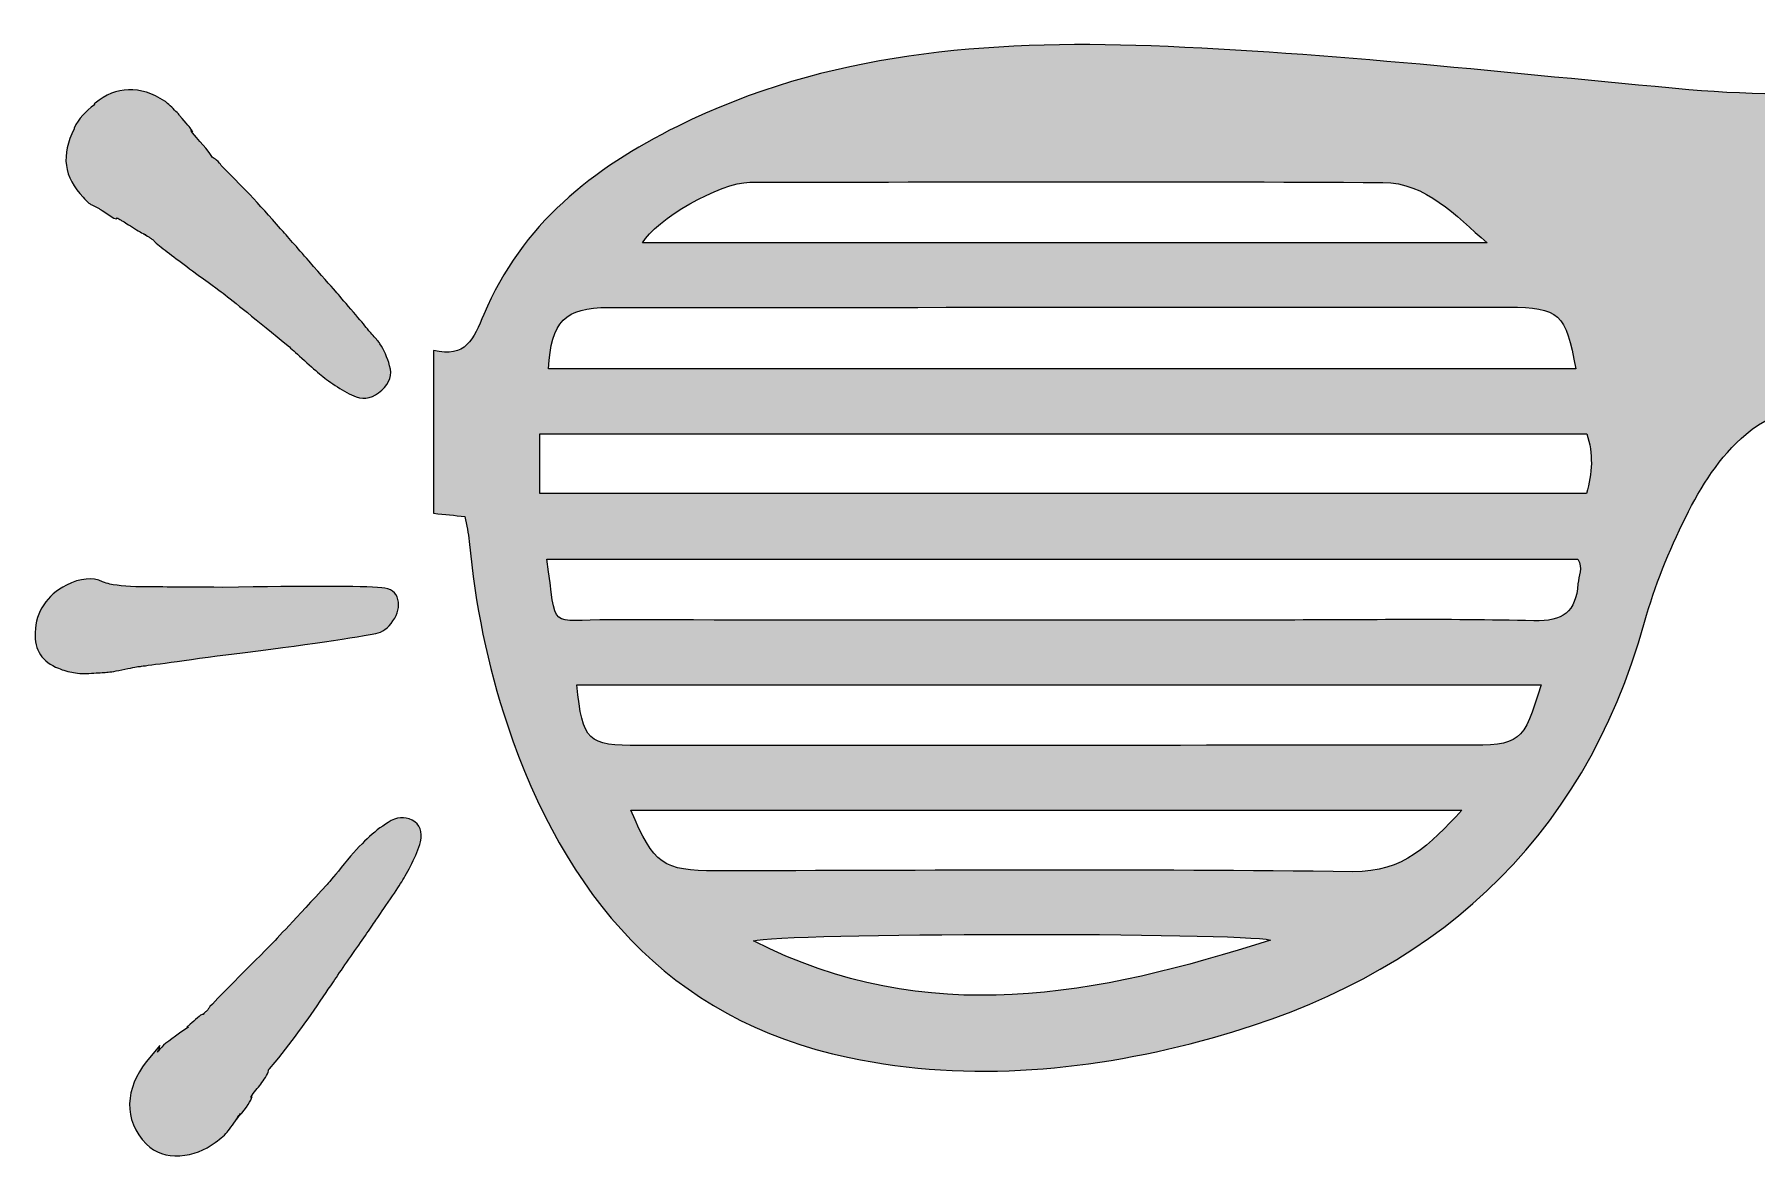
# Model space of a CAD drawing. Header units: inches. Extents: x 178 to 902, y -1017 to -53.
# Drawn here: x 251.3 to 533.2, y -1017.3 to -833.5 of the extents above; entities that cross this region are included whole.
import ezdxf

# ---------------------------------------------------------------- set-up
doc = ezdxf.new("R2010")
doc.units = ezdxf.units.IN
doc.header["$MEASUREMENT"] = 0
doc.layers.add('Layer 1', color=7, linetype='Continuous')

# ---------------------------------------------------------------- blocks, each defined once
blk = doc.blocks.new('block 4')
at = {"layer": 'Layer 1', "true_color": 0x2b568d}
h = blk.add_hatch(color=167, dxfattribs=at)
h.dxf.hatch_style = 2
edge = h.paths.add_edge_path()
edge.add_spline(control_points=[(262.48, -923.16), (262.89, -923.33), (263.29, -923.46), (263.69, -923.53), (265.1, -923.83), (267.14, -923.99), (269.82, -924.01), (270.02, -924), (274.13, -924.02), (282.16, -924.08), (296.12, -923.85), (304.79, -923.86), (308.18, -924.13), (309.67, -924.23), (310.55, -924.87), (310.83, -926.04), (311.11, -927.21), (310.84, -928.39), (310.02, -929.58), (309.21, -930.78), (308.27, -931.46), (307.19, -931.63), (302.59, -932.53), (293.95, -933.75), (281.27, -935.29), (273.02, -936.43), (268.81, -937.01), (268.61, -937.02), (268.31, -937.04), (267.48, -937.2), (266.11, -937.49), (264.74, -937.78), (263.76, -937.94), (263.17, -937.98), (262.58, -938.02), (261.74, -938.08), (260.66, -938.15), (259.57, -938.22), (258.6, -938.19), (257.75, -938.04), (256.9, -937.9), (256.06, -937.66), (255.25, -937.32), (252.61, -936.31), (251.34, -934.36), (251.44, -931.48), (251.61, -928), (253.32, -925.41), (256.57, -923.7), (258.87, -922.56), (260.85, -922.38), (262.48, -923.16)], knot_values=[0, 0, 0, 0, 1, 1, 1, 2, 2, 2, 3, 3, 3, 4, 4, 4, 5, 5, 5, 6, 6, 6, 7, 7, 7, 8, 8, 8, 9, 9, 9, 10, 10, 10, 11, 11, 11, 12, 12, 12, 13, 13, 13, 14, 14, 14, 15, 15, 15, 16, 16, 16, 17, 17, 17, 17], degree=3, periodic=1)
edge = h.paths.add_edge_path()
edge.add_spline(control_points=[(300.93, -891.25), (299.89, -890.57), (299.01, -889.94), (298.28, -889.34), (297.54, -888.75), (296.62, -887.94), (295.51, -886.93), (294.41, -885.91), (293.59, -885.17), (293.06, -884.71), (287.51, -880.13), (283.9, -877.2), (282.22, -875.92), (281.49, -875.37), (279.83, -874.15), (277.22, -872.24), (274.62, -870.33), (272.63, -868.83), (271.27, -867.73), (271.17, -867.64), (271.06, -867.52), (270.95, -867.38), (270.84, -867.24), (270.71, -867.13), (270.56, -867.04), (270.4, -866.95), (270.27, -866.86), (270.17, -866.76), (270.06, -866.67), (269.75, -866.49), (269.24, -866.23), (269.24, -866.23), (269.55, -866.36), (269.55, -866.36), (269.03, -866.1), (268.31, -865.68), (267.38, -865.09), (266.45, -864.51), (265.83, -864.13), (265.52, -863.95), (265.21, -863.78), (265, -863.64), (264.9, -863.55), (264.9, -863.55), (264.76, -863.71), (264.76, -863.71), (264.76, -863.71), (264.31, -863.59), (264.31, -863.59), (264.31, -863.59), (262.44, -862.38), (262.44, -862.38), (262.14, -862.2), (261.93, -862.06), (261.82, -861.97), (261.82, -861.97), (260.75, -861.45), (260.75, -861.45), (260.34, -861.28), (259.87, -860.86), (259.33, -860.2), (256.14, -856.95), (255.64, -853.22), (257.84, -849.01), (257.84, -849.01), (257.83, -848.86), (257.83, -848.86), (258.61, -847.32), (259.72, -846.06), (261.14, -845.07), (261.14, -845.07), (261.13, -844.92), (261.13, -844.92), (261.13, -844.92), (261.27, -844.77), (261.27, -844.77), (264.75, -841.96), (268.56, -841.85), (272.69, -844.45), (272.8, -844.54), (273.01, -844.73), (273.32, -845), (273.64, -845.28), (273.96, -845.58), (274.28, -845.91), (274.6, -846.23), (274.81, -846.44), (274.91, -846.53), (275.02, -846.63), (275.07, -846.72), (275.08, -846.82), (276.26, -848.13), (276.9, -848.88), (277.01, -849.07), (276.92, -849.07), (276.98, -849.27), (277.2, -849.65), (279.02, -851.71), (280.1, -853.02), (280.44, -853.6), (280.44, -853.6), (280.6, -853.73), (280.6, -853.73), (280.8, -853.82), (281.06, -854.03), (281.38, -854.35), (281.7, -854.68), (281.91, -854.93), (282.02, -855.12), (284.89, -857.91), (288.09, -861.31), (291.62, -865.34), (292.7, -866.55), (294.25, -868.33), (296.29, -870.67), (298.33, -873.02), (299.78, -874.65), (300.63, -875.59), (301.17, -876.24), (302, -877.23), (303.13, -878.54), (304.26, -879.85), (305.09, -880.84), (305.63, -881.5), (305.85, -881.78), (306.22, -882.22), (306.76, -882.83), (307.3, -883.44), (307.68, -883.89), (307.89, -884.17), (308.55, -885.22), (309.08, -886.42), (309.47, -887.78), (309.96, -889.23), (309.53, -890.58), (308.18, -891.8), (306.82, -893.03), (305.44, -893.4), (304.01, -892.9), (303, -892.47), (301.97, -891.92), (300.93, -891.25)], knot_values=[0, 0, 0, 0, 1, 1, 1, 2, 2, 2, 3, 3, 3, 4, 4, 4, 5, 5, 5, 6, 6, 6, 7, 7, 7, 8, 8, 8, 9, 9, 9, 10, 10, 10, 11, 11, 11, 12, 12, 12, 13, 13, 13, 14, 14, 14, 15, 15, 15, 16, 16, 16, 17, 17, 17, 18, 18, 18, 19, 19, 19, 20, 20, 20, 21, 21, 21, 22, 22, 22, 23, 23, 23, 24, 24, 24, 25, 25, 25, 26, 26, 26, 27, 27, 27, 28, 28, 28, 29, 29, 29, 30, 30, 30, 31, 31, 31, 32, 32, 32, 33, 33, 33, 34, 34, 34, 35, 35, 35, 36, 36, 36, 37, 37, 37, 38, 38, 38, 39, 39, 39, 40, 40, 40, 41, 41, 41, 42, 42, 42, 43, 43, 43, 44, 44, 44, 45, 45, 45, 46, 46, 46, 47, 47, 47, 47], degree=3, periodic=1)
edge = h.paths.add_edge_path()
edge.add_spline(control_points=[(271.47, -1000.15), (271.38, -1000.26), (271.61, -999.99), (272.17, -999.36), (272.91, -998.62), (274.37, -997.53), (276.56, -996.09), (276.56, -996.09), (276.26, -996.11), (276.26, -996.11), (276.26, -996.11), (276.82, -995.63), (276.82, -995.63), (277.2, -995.31), (277.59, -994.96), (278.01, -994.59), (278.44, -994.21), (278.7, -994.02), (278.79, -994.02), (278.79, -994.02), (278.94, -994.01), (278.94, -994.01), (278.94, -994.01), (279.08, -993.85), (279.08, -993.85), (279.17, -993.74), (279.29, -993.64), (279.43, -993.53), (279.57, -993.42), (279.69, -993.29), (279.78, -993.13), (279.87, -992.98), (279.96, -992.85), (280.05, -992.74), (282.18, -990.52), (285.47, -987.18), (289.93, -982.72), (290.95, -981.66), (294.05, -978.33), (299.23, -972.74), (299.69, -972.21), (300.63, -971.08), (302.05, -969.35), (303.47, -967.62), (304.71, -966.25), (305.79, -965.24), (306.86, -964.23), (308.01, -963.33), (309.25, -962.56), (310.58, -961.68), (311.88, -961.56), (313.17, -962.22), (314.45, -962.88), (314.9, -964.06), (314.52, -965.77), (314.2, -966.88), (313.73, -968.05), (313.12, -969.28), (312.51, -970.51), (311.95, -971.52), (311.46, -972.29), (310.97, -973.07), (310.22, -974.18), (309.23, -975.64), (308.24, -977.09), (307.56, -978.08), (307.2, -978.6), (306.3, -979.94), (304.94, -981.92), (303.13, -984.51), (301.32, -987.11), (299.97, -989.09), (299.07, -990.43), (296.55, -994.27), (293.78, -998.07), (290.76, -1001.84), (290.76, -1001.84), (289.79, -1002.94), (289.79, -1002.94), (289.79, -1002.94), (289.65, -1003.1), (289.65, -1003.1), (289.65, -1003.1), (289.66, -1003.25), (289.66, -1003.25), (289.59, -1003.55), (289.41, -1003.91), (289.14, -1004.32), (288.87, -1004.74), (288.62, -1005.1), (288.4, -1005.41), (288.17, -1005.72), (287.9, -1006.07), (287.57, -1006.43), (287.25, -1006.8), (287, -1007.14), (286.82, -1007.45), (286.82, -1007.45), (286.83, -1007.6), (286.83, -1007.6), (286.83, -1007.6), (286.97, -1007.44), (286.97, -1007.44), (286.82, -1008.14), (286.1, -1009.23), (284.81, -1010.7), (284.81, -1010.7), (284.4, -1011.18), (284.4, -1011.18), (284.4, -1011.18), (285.08, -1010.24), (285.08, -1010.24), (285.08, -1010.24), (284.94, -1010.4), (284.94, -1010.4), (284.94, -1010.4), (284.8, -1010.56), (284.8, -1010.56), (284.62, -1010.87), (284.36, -1011.28), (283.99, -1011.8), (283.63, -1012.32), (283.31, -1012.74), (283.04, -1013.05), (282.58, -1013.68), (281.88, -1014.32), (280.93, -1014.98), (279.24, -1016.28), (277.3, -1017), (275.13, -1017.15), (272.96, -1017.29), (271.14, -1016.67), (269.66, -1015.28), (267.74, -1013.23), (266.82, -1011.01), (266.91, -1008.63), (267, -1006.24), (267.92, -1003.95), (269.65, -1001.76), (269.65, -1001.76), (271.85, -999.08), (271.85, -999.08), (271.85, -999.08), (271.74, -999.69), (271.74, -999.69), (271.57, -1000.09), (271.48, -1000.25), (271.47, -1000.15)], knot_values=[0, 0, 0, 0, 1, 1, 1, 2, 2, 2, 3, 3, 3, 4, 4, 4, 5, 5, 5, 6, 6, 6, 7, 7, 7, 8, 8, 8, 9, 9, 9, 10, 10, 10, 11, 11, 11, 12, 12, 12, 13, 13, 13, 14, 14, 14, 15, 15, 15, 16, 16, 16, 17, 17, 17, 18, 18, 18, 19, 19, 19, 20, 20, 20, 21, 21, 21, 22, 22, 22, 23, 23, 23, 24, 24, 24, 25, 25, 25, 26, 26, 26, 27, 27, 27, 28, 28, 28, 29, 29, 29, 30, 30, 30, 31, 31, 31, 32, 32, 32, 33, 33, 33, 34, 34, 34, 35, 35, 35, 36, 36, 36, 37, 37, 37, 38, 38, 38, 39, 39, 39, 40, 40, 40, 41, 41, 41, 42, 42, 42, 43, 43, 43, 44, 44, 44, 45, 45, 45, 46, 46, 46, 47, 47, 47, 48, 48, 48, 49, 49, 49, 49], degree=3, periodic=1)
h.paths.add_polyline_path([(277.02, -849.22), (277.01, -849.07), (277.19, -849.5)])
at = {"layer": 'Layer 1', "lineweight": 0}
blk.add_lwpolyline([(277.02, -849.22), (277.01, -849.07), (277.19, -849.5), (277.02, -849.22)], dxfattribs=at)
for points, knots in [([(300.93, -891.25), (299.89, -890.57), (299.01, -889.94), (298.28, -889.34), (297.54, -888.75), (296.62, -887.94), (295.51, -886.93), (294.41, -885.91), (293.59, -885.17), (293.06, -884.71), (287.51, -880.13), (283.9, -877.2), (282.22, -875.92), (281.49, -875.37), (279.83, -874.15), (277.22, -872.24), (274.62, -870.33), (272.63, -868.83), (271.27, -867.73), (271.17, -867.64), (271.06, -867.52), (270.95, -867.38), (270.84, -867.24), (270.71, -867.13), (270.56, -867.04), (270.4, -866.95), (270.27, -866.86), (270.17, -866.76), (270.06, -866.67), (269.75, -866.49), (269.24, -866.23), (269.24, -866.23), (269.55, -866.36), (269.55, -866.36), (269.03, -866.1), (268.31, -865.68), (267.38, -865.09), (266.45, -864.51), (265.83, -864.13), (265.52, -863.95), (265.21, -863.78), (265, -863.64), (264.9, -863.55), (264.9, -863.55), (264.76, -863.71), (264.76, -863.71), (264.76, -863.71), (264.31, -863.59), (264.31, -863.59), (264.31, -863.59), (262.44, -862.38), (262.44, -862.38), (262.14, -862.2), (261.93, -862.06), (261.82, -861.97), (261.82, -861.97), (260.75, -861.45), (260.75, -861.45), (260.34, -861.28), (259.87, -860.86), (259.33, -860.2), (256.14, -856.95), (255.64, -853.22), (257.84, -849.01), (257.84, -849.01), (257.83, -848.86), (257.83, -848.86), (258.61, -847.32), (259.72, -846.06), (261.14, -845.07), (261.14, -845.07), (261.13, -844.92), (261.13, -844.92), (261.13, -844.92), (261.27, -844.77), (261.27, -844.77), (264.75, -841.96), (268.56, -841.85), (272.69, -844.45), (272.8, -844.54), (273.01, -844.73), (273.32, -845), (273.64, -845.28), (273.96, -845.58), (274.28, -845.91), (274.6, -846.23), (274.81, -846.44), (274.91, -846.53), (275.02, -846.63), (275.07, -846.72), (275.08, -846.82), (276.26, -848.13), (276.9, -848.88), (277.01, -849.07), (276.92, -849.07), (276.98, -849.27), (277.2, -849.65), (279.02, -851.71), (280.1, -853.02), (280.44, -853.6), (280.44, -853.6), (280.6, -853.73), (280.6, -853.73), (280.8, -853.82), (281.06, -854.03), (281.38, -854.35), (281.7, -854.68), (281.91, -854.93), (282.02, -855.12), (284.89, -857.91), (288.09, -861.31), (291.62, -865.34), (292.7, -866.55), (294.25, -868.33), (296.29, -870.67), (298.33, -873.02), (299.78, -874.65), (300.63, -875.59), (301.17, -876.24), (302, -877.23), (303.13, -878.54), (304.26, -879.85), (305.09, -880.84), (305.63, -881.5), (305.85, -881.78), (306.22, -882.22), (306.76, -882.83), (307.3, -883.44), (307.68, -883.89), (307.89, -884.17), (308.55, -885.22), (309.08, -886.42), (309.47, -887.78), (309.96, -889.23), (309.53, -890.58), (308.18, -891.8), (306.82, -893.03), (305.44, -893.4), (304.01, -892.9), (303, -892.47), (301.97, -891.92), (300.93, -891.25)], [0, 0, 0, 0, 1, 1, 1, 2, 2, 2, 3, 3, 3, 4, 4, 4, 5, 5, 5, 6, 6, 6, 7, 7, 7, 8, 8, 8, 9, 9, 9, 10, 10, 10, 11, 11, 11, 12, 12, 12, 13, 13, 13, 14, 14, 14, 15, 15, 15, 16, 16, 16, 17, 17, 17, 18, 18, 18, 19, 19, 19, 20, 20, 20, 21, 21, 21, 22, 22, 22, 23, 23, 23, 24, 24, 24, 25, 25, 25, 26, 26, 26, 27, 27, 27, 28, 28, 28, 29, 29, 29, 30, 30, 30, 31, 31, 31, 32, 32, 32, 33, 33, 33, 34, 34, 34, 35, 35, 35, 36, 36, 36, 37, 37, 37, 38, 38, 38, 39, 39, 39, 40, 40, 40, 41, 41, 41, 42, 42, 42, 43, 43, 43, 44, 44, 44, 45, 45, 45, 46, 46, 46, 47, 47, 47, 47]), ([(262.48, -923.16), (262.89, -923.33), (263.29, -923.46), (263.69, -923.53), (265.1, -923.83), (267.14, -923.99), (269.82, -924.01), (270.02, -924), (274.13, -924.02), (282.16, -924.08), (296.12, -923.85), (304.79, -923.86), (308.18, -924.13), (309.67, -924.23), (310.55, -924.87), (310.83, -926.04), (311.11, -927.21), (310.84, -928.39), (310.02, -929.58), (309.21, -930.78), (308.27, -931.46), (307.19, -931.63), (302.59, -932.53), (293.95, -933.75), (281.27, -935.29), (273.02, -936.43), (268.81, -937.01), (268.61, -937.02), (268.31, -937.04), (267.48, -937.2), (266.11, -937.49), (264.74, -937.78), (263.76, -937.94), (263.17, -937.98), (262.58, -938.02), (261.74, -938.08), (260.66, -938.15), (259.57, -938.22), (258.6, -938.19), (257.75, -938.04), (256.9, -937.9), (256.06, -937.66), (255.25, -937.32), (252.61, -936.31), (251.34, -934.36), (251.44, -931.48), (251.61, -928), (253.32, -925.41), (256.57, -923.7), (258.87, -922.56), (260.85, -922.38), (262.48, -923.16)], [0, 0, 0, 0, 1, 1, 1, 2, 2, 2, 3, 3, 3, 4, 4, 4, 5, 5, 5, 6, 6, 6, 7, 7, 7, 8, 8, 8, 9, 9, 9, 10, 10, 10, 11, 11, 11, 12, 12, 12, 13, 13, 13, 14, 14, 14, 15, 15, 15, 16, 16, 16, 17, 17, 17, 17]), ([(271.47, -1000.15), (271.38, -1000.26), (271.61, -999.99), (272.17, -999.36), (272.91, -998.62), (274.37, -997.53), (276.56, -996.09), (276.56, -996.09), (276.26, -996.11), (276.26, -996.11), (276.26, -996.11), (276.82, -995.63), (276.82, -995.63), (277.2, -995.31), (277.59, -994.96), (278.01, -994.59), (278.44, -994.21), (278.7, -994.02), (278.79, -994.02), (278.79, -994.02), (278.94, -994.01), (278.94, -994.01), (278.94, -994.01), (279.08, -993.85), (279.08, -993.85), (279.17, -993.74), (279.29, -993.64), (279.43, -993.53), (279.57, -993.42), (279.69, -993.29), (279.78, -993.13), (279.87, -992.98), (279.96, -992.85), (280.05, -992.74), (282.18, -990.52), (285.47, -987.18), (289.93, -982.72), (290.95, -981.66), (294.05, -978.33), (299.23, -972.74), (299.69, -972.21), (300.63, -971.08), (302.05, -969.35), (303.47, -967.62), (304.71, -966.25), (305.79, -965.24), (306.86, -964.23), (308.01, -963.33), (309.25, -962.56), (310.58, -961.68), (311.88, -961.56), (313.17, -962.22), (314.45, -962.88), (314.9, -964.06), (314.52, -965.77), (314.2, -966.88), (313.73, -968.05), (313.12, -969.28), (312.51, -970.51), (311.95, -971.52), (311.46, -972.29), (310.97, -973.07), (310.22, -974.18), (309.23, -975.64), (308.24, -977.09), (307.56, -978.08), (307.2, -978.6), (306.3, -979.94), (304.94, -981.92), (303.13, -984.51), (301.32, -987.11), (299.97, -989.09), (299.07, -990.43), (296.55, -994.27), (293.78, -998.07), (290.76, -1001.84), (290.76, -1001.84), (289.79, -1002.94), (289.79, -1002.94), (289.79, -1002.94), (289.65, -1003.1), (289.65, -1003.1), (289.65, -1003.1), (289.66, -1003.25), (289.66, -1003.25), (289.59, -1003.55), (289.41, -1003.91), (289.14, -1004.32), (288.87, -1004.74), (288.62, -1005.1), (288.4, -1005.41), (288.17, -1005.72), (287.9, -1006.07), (287.57, -1006.43), (287.25, -1006.8), (287, -1007.14), (286.82, -1007.45), (286.82, -1007.45), (286.83, -1007.6), (286.83, -1007.6), (286.83, -1007.6), (286.97, -1007.44), (286.97, -1007.44), (286.82, -1008.14), (286.1, -1009.23), (284.81, -1010.7), (284.81, -1010.7), (284.4, -1011.18), (284.4, -1011.18), (284.4, -1011.18), (285.08, -1010.24), (285.08, -1010.24), (285.08, -1010.24), (284.94, -1010.4), (284.94, -1010.4), (284.94, -1010.4), (284.8, -1010.56), (284.8, -1010.56), (284.62, -1010.87), (284.36, -1011.28), (283.99, -1011.8), (283.63, -1012.32), (283.31, -1012.74), (283.04, -1013.05), (282.58, -1013.68), (281.88, -1014.32), (280.93, -1014.98), (279.24, -1016.28), (277.3, -1017), (275.13, -1017.15), (272.96, -1017.29), (271.14, -1016.67), (269.66, -1015.28), (267.74, -1013.23), (266.82, -1011.01), (266.91, -1008.63), (267, -1006.24), (267.92, -1003.95), (269.65, -1001.76), (269.65, -1001.76), (271.85, -999.08), (271.85, -999.08), (271.85, -999.08), (271.74, -999.69), (271.74, -999.69), (271.57, -1000.09), (271.48, -1000.25), (271.47, -1000.15)], [0, 0, 0, 0, 1, 1, 1, 2, 2, 2, 3, 3, 3, 4, 4, 4, 5, 5, 5, 6, 6, 6, 7, 7, 7, 8, 8, 8, 9, 9, 9, 10, 10, 10, 11, 11, 11, 12, 12, 12, 13, 13, 13, 14, 14, 14, 15, 15, 15, 16, 16, 16, 17, 17, 17, 18, 18, 18, 19, 19, 19, 20, 20, 20, 21, 21, 21, 22, 22, 22, 23, 23, 23, 24, 24, 24, 25, 25, 25, 26, 26, 26, 27, 27, 27, 28, 28, 28, 29, 29, 29, 30, 30, 30, 31, 31, 31, 32, 32, 32, 33, 33, 33, 34, 34, 34, 35, 35, 35, 36, 36, 36, 37, 37, 37, 38, 38, 38, 39, 39, 39, 40, 40, 40, 41, 41, 41, 42, 42, 42, 43, 43, 43, 44, 44, 44, 45, 45, 45, 46, 46, 46, 47, 47, 47, 48, 48, 48, 49, 49, 49, 49])]:
    blk.add_open_spline(points, degree=3, knots=knots, dxfattribs=at)
blk = doc.blocks.new('block 10')
at = {"layer": 'Layer 1', "true_color": 0xd21b30}
h = blk.add_hatch(color=242, dxfattribs=at)
h.dxf.hatch_style = 2
edge = h.paths.add_edge_path()
edge.add_spline(control_points=[(321.8, -912.47), (320.05, -912.29), (318.54, -912.14), (316.64, -911.94), (316.64, -903.2), (316.64, -894.42), (316.64, -885.27), (321.93, -886.59), (323.21, -883.39), (324.89, -879.38), (331.02, -864.71), (342.75, -855.43), (356.57, -848.58), (381.07, -836.43), (407.3, -834.43), (434.11, -835.42), (463.56, -836.52), (492.8, -839.94), (522.11, -842.58), (544.29, -844.58), (566.19, -841.79), (588.16, -839.77), (618.15, -837.02), (648.14, -833.53), (678.32, -836.13), (696.56, -837.71), (714, -842.44), (729.9, -851.86), (742.13, -859.11), (752.16, -868.52), (756.71, -882.42), (758.12, -886.75), (761.56, -884.38), (764.05, -885.86), (764.05, -894.34), (764.05, -902.99), (764.05, -911.86), (762.14, -912.04), (760.49, -912.2), (758.57, -912.39), (757.17, -924.87), (755.19, -937.16), (750.91, -948.94), (741.96, -973.53), (727.04, -992.23), (700.83, -999.84), (659.2, -1011.93), (604.49, -994.12), (579.82, -960.4), (573.39, -951.61), (568.96, -941.85), (566.03, -931.37), (563.72, -923.11), (560.59, -915.17), (556.18, -907.78), (554.06, -904.24), (551.68, -900.89), (548.31, -898.41), (542.58, -894.18), (536.86, -894.36), (531.47, -898.98), (527.1, -902.72), (524.12, -907.5), (521.6, -912.59), (518.85, -918.12), (516.53, -923.84), (514.87, -929.76), (504.63, -966.34), (479.85, -987.92), (444.14, -997.84), (424.65, -1003.25), (404.62, -1005.27), (384.69, -1001.08), (354.82, -994.8), (338.1, -974.28), (328.74, -946.61), (325.44, -936.86), (323.47, -926.79), (322.49, -916.54), (322.37, -915.2), (322.05, -913.89), (321.8, -912.47)], knot_values=[0, 0, 0, 0, 1, 1, 1, 2, 2, 2, 3, 3, 3, 4, 4, 4, 5, 5, 5, 6, 6, 6, 7, 7, 7, 8, 8, 8, 9, 9, 9, 10, 10, 10, 11, 11, 11, 12, 12, 12, 13, 13, 13, 14, 14, 14, 15, 15, 15, 16, 16, 16, 17, 17, 17, 18, 18, 18, 19, 19, 19, 20, 20, 20, 21, 21, 21, 22, 22, 22, 23, 23, 23, 24, 24, 24, 25, 25, 25, 26, 26, 26, 27, 27, 27, 27], degree=3, periodic=1)
edge = h.paths.add_edge_path()
edge.add_spline(control_points=[(746.17, -908.72), (746.91, -905.16), (747.02, -902.19), (746.63, -899.11), (689.05, -899.11), (631.84, -899.11), (574.52, -899.11), (574.31, -902.51), (574.09, -905.52), (574.76, -908.72), (631.97, -908.72), (688.89, -908.72), (746.17, -908.72)], knot_values=[0, 0, 0, 0, 1, 1, 1, 2, 2, 2, 3, 3, 3, 4, 4, 4, 4], degree=3, periodic=1)
edge = h.paths.add_edge_path()
edge.add_spline(control_points=[(334.06, -898.91), (334.06, -902.45), (334.06, -905.46), (334.06, -908.71), (391.38, -908.71), (448.32, -908.71), (505.34, -908.71), (506.31, -905.37), (506.52, -902.23), (505.39, -898.91), (448.3, -898.91), (391.34, -898.91), (334.06, -898.91)], knot_values=[0, 0, 0, 0, 1, 1, 1, 2, 2, 2, 3, 3, 3, 4, 4, 4, 4], degree=3, periodic=1)
edge = h.paths.add_edge_path()
edge.add_spline(control_points=[(335.22, -919.45), (336.9, -931.53), (335.17, -929.36), (345.71, -929.39), (381.67, -929.49), (417.63, -929.43), (453.59, -929.43), (467.97, -929.43), (482.36, -929.19), (496.74, -929.56), (501.55, -929.68), (503.62, -928.06), (503.97, -923.52), (504.06, -922.21), (504.85, -920.94), (503.93, -919.45), (447.88, -919.45), (391.76, -919.45), (335.22, -919.45)], knot_values=[0, 0, 0, 0, 1, 1, 1, 2, 2, 2, 3, 3, 3, 4, 4, 4, 5, 5, 5, 6, 6, 6, 6], degree=3, periodic=1)
edge = h.paths.add_edge_path()
edge.add_spline(control_points=[(743.35, -929.43), (744.6, -925.99), (745.27, -922.92), (744.91, -919.64), (688.51, -919.64), (632.36, -919.64), (576.17, -919.64), (577.04, -929.43), (577.04, -929.43), (586.39, -929.43), (636.69, -929.43), (687, -929.43), (737.3, -929.43), (739.33, -929.43), (741.36, -929.43), (743.35, -929.43)], knot_values=[0, 0, 0, 0, 1, 1, 1, 2, 2, 2, 3, 3, 3, 4, 4, 4, 5, 5, 5, 5], degree=3, periodic=1)
edge = h.paths.add_edge_path()
edge.add_spline(control_points=[(503.59, -888.29), (502.01, -879.22), (500.9, -878.2), (492.56, -878.2), (443.48, -878.2), (394.4, -878.22), (345.31, -878.24), (338.13, -878.24), (335.9, -880.48), (335.48, -888.29), (391.39, -888.29), (447.29, -888.29), (503.59, -888.29)], knot_values=[0, 0, 0, 0, 1, 1, 1, 2, 2, 2, 3, 3, 3, 4, 4, 4, 4], degree=3, periodic=1)
edge = h.paths.add_edge_path()
edge.add_spline(control_points=[(745.44, -888.2), (743.23, -878.8), (742.49, -878.19), (733.58, -878.19), (685.13, -878.21), (636.69, -878.23), (588.25, -878.23), (579.23, -878.22), (578.7, -878.63), (576.83, -888.2), (632.96, -888.2), (689.03, -888.2), (745.44, -888.2)], knot_values=[0, 0, 0, 0, 1, 1, 1, 2, 2, 2, 3, 3, 3, 4, 4, 4, 4], degree=3, periodic=1)
edge = h.paths.add_edge_path()
edge.add_spline(control_points=[(340.11, -940.04), (341.08, -949.33), (341.77, -949.98), (350.38, -949.98), (395.36, -949.96), (440.34, -949.95), (485.32, -949.93), (494.59, -949.93), (494.98, -949.63), (497.94, -940.04), (445.28, -940.04), (392.7, -940.04), (340.11, -940.04)], knot_values=[0, 0, 0, 0, 1, 1, 1, 2, 2, 2, 3, 3, 3, 4, 4, 4, 4], degree=3, periodic=1)
edge = h.paths.add_edge_path()
edge.add_spline(control_points=[(582.54, -939.98), (584.78, -948.84), (586.16, -949.98), (594.46, -949.98), (639.63, -949.97), (684.8, -949.95), (729.97, -949.93), (738.59, -949.93), (739.06, -949.49), (740.51, -939.98), (687.85, -939.98), (635.22, -939.98), (582.54, -939.98)], knot_values=[0, 0, 0, 0, 1, 1, 1, 2, 2, 2, 3, 3, 3, 4, 4, 4, 4], degree=3, periodic=1)
edge = h.paths.add_edge_path()
edge.add_spline(control_points=[(484.93, -960.59), (439.11, -960.59), (394.1, -960.59), (348.96, -960.59), (352.72, -969.46), (354.2, -970.49), (362.91, -970.49), (397.65, -970.47), (432.39, -970.18), (467.13, -970.64), (475.42, -970.75), (479.67, -966.24), (484.93, -960.59)], knot_values=[0, 0, 0, 0, 1, 1, 1, 2, 2, 2, 3, 3, 3, 4, 4, 4, 4], degree=3, periodic=1)
edge = h.paths.add_edge_path()
edge.add_spline(control_points=[(731.67, -960.67), (686.3, -960.67), (641.35, -960.67), (595.73, -960.67), (601.06, -966.9), (605.99, -970.87), (614.58, -970.72), (648.61, -970.14), (682.65, -970.17), (716.67, -970.66), (724.49, -970.77), (728.8, -968.03), (731.67, -960.67)], knot_values=[0, 0, 0, 0, 1, 1, 1, 2, 2, 2, 3, 3, 3, 4, 4, 4, 4], degree=3, periodic=1)
edge = h.paths.add_edge_path()
edge.add_spline(control_points=[(489.1, -867.67), (483.91, -863.12), (479.09, -857.81), (472.04, -857.77), (437.5, -857.58), (402.97, -857.68), (368.43, -857.74), (363.52, -857.75), (352.96, -863.88), (350.85, -867.67), (396.91, -867.67), (443, -867.67), (489.1, -867.67)], knot_values=[0, 0, 0, 0, 1, 1, 1, 2, 2, 2, 3, 3, 3, 4, 4, 4, 4], degree=3, periodic=1)
edge = h.paths.add_edge_path()
edge.add_spline(control_points=[(729.63, -867.7), (724.04, -862.98), (718.79, -857.71), (711.02, -857.71), (677.63, -857.68), (644.23, -857.8), (610.84, -857.65), (602.42, -857.61), (596.96, -862.71), (591.19, -867.7), (637.34, -867.7), (683.48, -867.7), (729.63, -867.7)], knot_values=[0, 0, 0, 0, 1, 1, 1, 2, 2, 2, 3, 3, 3, 4, 4, 4, 4], degree=3, periodic=1)
edge = h.paths.add_edge_path()
edge.add_spline(control_points=[(711.46, -982.5), (711.41, -982.04), (711.37, -981.58), (711.32, -981.12), (683.16, -981.12), (655, -981.12), (626.84, -981.12), (655.03, -990.93), (683.22, -996.61), (711.46, -982.5)], knot_values=[0, 0, 0, 0, 1, 1, 1, 2, 2, 2, 3, 3, 3, 3], degree=3, periodic=1)
edge = h.paths.add_edge_path()
edge.add_spline(control_points=[(369.02, -981.96), (397.31, -996.51), (425.48, -990.91), (453.64, -981.83), (448.36, -980.54), (373.28, -980.61), (369.02, -981.96)], knot_values=[0, 0, 0, 0, 1, 1, 1, 2, 2, 2, 2], degree=3, periodic=1)
at = {"layer": 'Layer 1', "lineweight": 0}
for points, knots in [([(321.8, -912.47), (320.05, -912.29), (318.54, -912.14), (316.64, -911.94), (316.64, -903.2), (316.64, -894.42), (316.64, -885.27), (321.93, -886.59), (323.21, -883.39), (324.89, -879.38), (331.02, -864.71), (342.75, -855.43), (356.57, -848.58), (381.07, -836.43), (407.3, -834.43), (434.11, -835.42), (463.56, -836.52), (492.8, -839.94), (522.11, -842.58), (544.29, -844.58), (566.19, -841.79), (588.16, -839.77), (618.15, -837.02), (648.14, -833.53), (678.32, -836.13), (696.56, -837.71), (714, -842.44), (729.9, -851.86), (742.13, -859.11), (752.16, -868.52), (756.71, -882.42), (758.12, -886.75), (761.56, -884.38), (764.05, -885.86), (764.05, -894.34), (764.05, -902.99), (764.05, -911.86), (762.14, -912.04), (760.49, -912.2), (758.57, -912.39), (757.17, -924.87), (755.19, -937.16), (750.91, -948.94), (741.96, -973.53), (727.04, -992.23), (700.83, -999.84), (659.2, -1011.93), (604.49, -994.12), (579.82, -960.4), (573.39, -951.61), (568.96, -941.85), (566.03, -931.37), (563.72, -923.11), (560.59, -915.17), (556.18, -907.78), (554.06, -904.24), (551.68, -900.89), (548.31, -898.41), (542.58, -894.18), (536.86, -894.36), (531.47, -898.98), (527.1, -902.72), (524.12, -907.5), (521.6, -912.59), (518.85, -918.12), (516.53, -923.84), (514.87, -929.76), (504.63, -966.34), (479.85, -987.92), (444.14, -997.84), (424.65, -1003.25), (404.62, -1005.27), (384.69, -1001.08), (354.82, -994.8), (338.1, -974.28), (328.74, -946.61), (325.44, -936.86), (323.47, -926.79), (322.49, -916.54), (322.37, -915.2), (322.05, -913.89), (321.8, -912.47)], [0, 0, 0, 0, 1, 1, 1, 2, 2, 2, 3, 3, 3, 4, 4, 4, 5, 5, 5, 6, 6, 6, 7, 7, 7, 8, 8, 8, 9, 9, 9, 10, 10, 10, 11, 11, 11, 12, 12, 12, 13, 13, 13, 14, 14, 14, 15, 15, 15, 16, 16, 16, 17, 17, 17, 18, 18, 18, 19, 19, 19, 20, 20, 20, 21, 21, 21, 22, 22, 22, 23, 23, 23, 24, 24, 24, 25, 25, 25, 26, 26, 26, 27, 27, 27, 27]), ([(489.1, -867.67), (483.91, -863.12), (479.09, -857.81), (472.04, -857.77), (437.5, -857.58), (402.97, -857.68), (368.43, -857.74), (363.52, -857.75), (352.96, -863.88), (350.85, -867.67), (396.91, -867.67), (443, -867.67), (489.1, -867.67)], [0, 0, 0, 0, 1, 1, 1, 2, 2, 2, 3, 3, 3, 4, 4, 4, 4]), ([(503.59, -888.29), (502.01, -879.22), (500.9, -878.2), (492.56, -878.2), (443.48, -878.2), (394.4, -878.22), (345.31, -878.24), (338.13, -878.24), (335.9, -880.48), (335.48, -888.29), (391.39, -888.29), (447.29, -888.29), (503.59, -888.29)], [0, 0, 0, 0, 1, 1, 1, 2, 2, 2, 3, 3, 3, 4, 4, 4, 4]), ([(334.06, -898.91), (334.06, -902.45), (334.06, -905.46), (334.06, -908.71), (391.38, -908.71), (448.32, -908.71), (505.34, -908.71), (506.31, -905.37), (506.52, -902.23), (505.39, -898.91), (448.3, -898.91), (391.34, -898.91), (334.06, -898.91)], [0, 0, 0, 0, 1, 1, 1, 2, 2, 2, 3, 3, 3, 4, 4, 4, 4]), ([(335.22, -919.45), (336.9, -931.53), (335.17, -929.36), (345.71, -929.39), (381.67, -929.49), (417.63, -929.43), (453.59, -929.43), (467.97, -929.43), (482.36, -929.19), (496.74, -929.56), (501.55, -929.68), (503.62, -928.06), (503.97, -923.52), (504.06, -922.21), (504.85, -920.94), (503.93, -919.45), (447.88, -919.45), (391.76, -919.45), (335.22, -919.45)], [0, 0, 0, 0, 1, 1, 1, 2, 2, 2, 3, 3, 3, 4, 4, 4, 5, 5, 5, 6, 6, 6, 6]), ([(340.11, -940.04), (341.08, -949.33), (341.77, -949.98), (350.38, -949.98), (395.36, -949.96), (440.34, -949.95), (485.32, -949.93), (494.59, -949.93), (494.98, -949.63), (497.94, -940.04), (445.28, -940.04), (392.7, -940.04), (340.11, -940.04)], [0, 0, 0, 0, 1, 1, 1, 2, 2, 2, 3, 3, 3, 4, 4, 4, 4]), ([(484.93, -960.59), (439.11, -960.59), (394.1, -960.59), (348.96, -960.59), (352.72, -969.46), (354.2, -970.49), (362.91, -970.49), (397.65, -970.47), (432.39, -970.18), (467.13, -970.64), (475.42, -970.75), (479.67, -966.24), (484.93, -960.59)], [0, 0, 0, 0, 1, 1, 1, 2, 2, 2, 3, 3, 3, 4, 4, 4, 4]), ([(369.02, -981.96), (397.31, -996.51), (425.48, -990.91), (453.64, -981.83), (448.36, -980.54), (373.28, -980.61), (369.02, -981.96)], [0, 0, 0, 0, 1, 1, 1, 2, 2, 2, 2])]:
    blk.add_open_spline(points, degree=3, knots=knots, dxfattribs=at)
blk = doc.blocks.new('block 2')
at = {"layer": 'Layer 1'}
for name in ['block 10', 'block 4']:
    blk.add_blockref(name, (0, 0), dxfattribs=at)

msp = doc.modelspace()

# ---------------------------------------------------------------- block references
at = {"layer": 'Layer 1'}
msp.add_blockref('block 2', (0, 0), dxfattribs=at)

doc.saveas('drawing.dxf')
